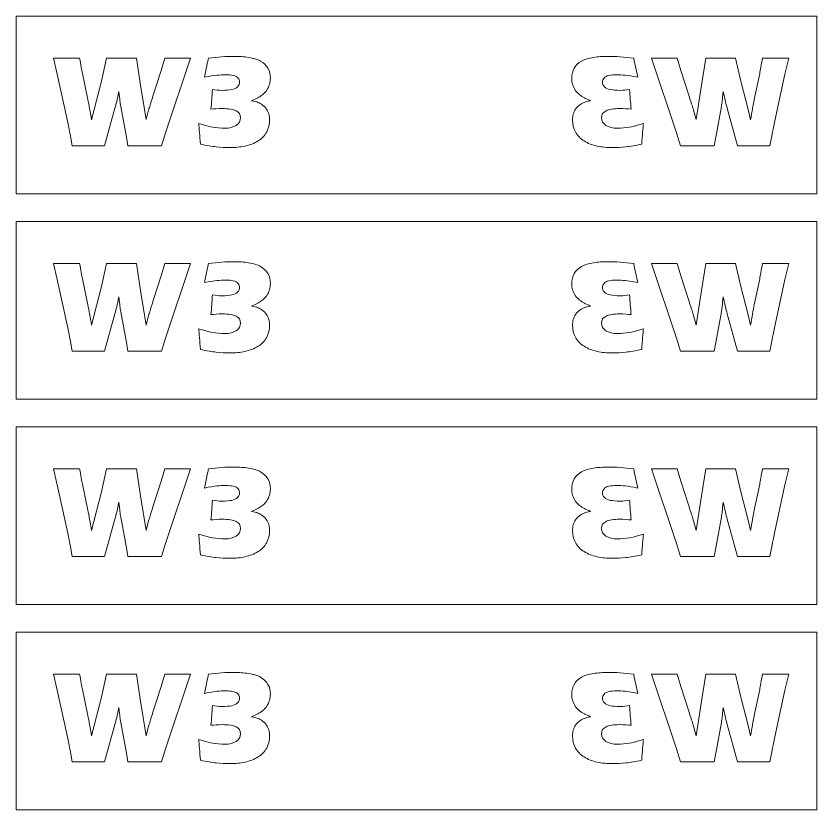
# Model space of a CAD drawing. Header units: millimetres. Extents: x 19 to 160, y -164 to -120.
# Drawn here: x 67.27 to 112.27, y -164.31 to -119.69 of the extents above; entities that cross this region are included whole.
import ezdxf

# ---------------------------------------------------------------- set-up
doc = ezdxf.new("R2010")
doc.units = ezdxf.units.MM
doc.header["$MEASUREMENT"] = 0
doc.layers.add('Layer 1', color=7, linetype='Continuous', lineweight=0)

# ---------------------------------------------------------------- blocks, each defined once
blk = doc.blocks.new('Block_8')
at = {"layer": 'Layer 1', "color": 250, "lineweight": 18, "true_color": 0x231f20}
for points, knots in [([(70.425, -126.99), (70.425, -126.99), (70.302, -126.324), (70.302, -126.324), (70.273, -126.168), (70.228, -125.948), (70.168, -125.666), (70.168, -125.666), (69.578, -122.964), (69.578, -122.964), (69.578, -122.964), (69.364, -122.052), (69.364, -122.052), (69.668, -122.057), (69.915, -122.06), (70.103, -122.06), (70.315, -122.06), (70.561, -122.057), (70.841, -122.052), (70.906, -122.445), (70.958, -122.734), (70.997, -122.917), (70.997, -122.917), (71.301, -124.375), (71.301, -124.375), (71.364, -124.688), (71.434, -125.07), (71.511, -125.521), (71.511, -125.521), (71.63, -125.015), (71.63, -125.015), (71.63, -125.015), (72.06, -123.344), (72.06, -123.344), (72.06, -123.344), (72.356, -122.052), (72.356, -122.052), (72.686, -122.057), (72.966, -122.06), (73.195, -122.06), (73.443, -122.06), (73.722, -122.057), (74.031, -122.052), (74.031, -122.052), (74.259, -123.575), (74.259, -123.575), (74.259, -123.575), (74.575, -125.514), (74.575, -125.514), (74.575, -125.514), (74.716, -124.982), (74.716, -124.982), (74.743, -124.891), (74.77, -124.798), (74.799, -124.704), (74.828, -124.61), (74.888, -124.423), (74.98, -124.143), (74.98, -124.143), (75.421, -122.754), (75.421, -122.754), (75.421, -122.754), (75.627, -122.052), (75.627, -122.052), (75.919, -122.055), (76.16, -122.056), (76.35, -122.056), (76.564, -122.056), (76.804, -122.055), (77.069, -122.052), (77.069, -122.052), (75.667, -126.256), (75.667, -126.256), (75.667, -126.256), (75.443, -126.99), (75.443, -126.99), (75.081, -126.985), (74.765, -126.983), (74.495, -126.983), (74.21, -126.983), (73.895, -126.985), (73.551, -126.99), (73.551, -126.99), (73.467, -126.494), (73.467, -126.494), (73.467, -126.494), (73.15, -124.769), (73.15, -124.769), (73.133, -124.665), (73.118, -124.559), (73.104, -124.449), (73.091, -124.339), (73.073, -124.168), (73.048, -123.937), (73.048, -123.937), (72.922, -124.498), (72.922, -124.498), (72.89, -124.623), (72.858, -124.75), (72.824, -124.877), (72.824, -124.877), (72.241, -126.99), (72.241, -126.99), (71.877, -126.985), (71.574, -126.983), (71.333, -126.983), (71.077, -126.983), (70.775, -126.985), (70.425, -126.99)], [0, 0, 0, 0, 1, 1, 1, 2, 2, 2, 3, 3, 3, 4, 4, 4, 5, 5, 5, 6, 6, 6, 7, 7, 7, 8, 8, 8, 9, 9, 9, 10, 10, 10, 11, 11, 11, 12, 12, 12, 13, 13, 13, 14, 14, 14, 15, 15, 15, 16, 16, 16, 17, 17, 17, 18, 18, 18, 19, 19, 19, 20, 20, 20, 21, 21, 21, 22, 22, 22, 23, 23, 23, 24, 24, 24, 25, 25, 25, 26, 26, 26, 27, 27, 27, 28, 28, 28, 29, 29, 29, 30, 30, 30, 31, 31, 31, 32, 32, 32, 33, 33, 33, 34, 34, 34, 35, 35, 35, 36, 36, 36, 36]), ([(77.623, -126.892), (77.591, -126.403), (77.56, -126.013), (77.529, -125.724), (78.066, -125.905), (78.552, -125.995), (78.986, -125.995), (79.254, -125.995), (79.47, -125.942), (79.636, -125.834), (79.801, -125.727), (79.883, -125.583), (79.883, -125.402), (79.883, -125.226), (79.8, -125.097), (79.632, -125.015), (79.464, -124.933), (79.203, -124.892), (78.849, -124.892), (78.62, -124.892), (78.41, -124.905), (78.22, -124.932), (78.253, -124.556), (78.281, -124.185), (78.303, -123.821), (78.476, -123.853), (78.658, -123.868), (78.849, -123.868), (79.066, -123.868), (79.246, -123.854), (79.39, -123.827), (79.533, -123.799), (79.642, -123.745), (79.717, -123.665), (79.792, -123.584), (79.829, -123.497), (79.829, -123.403), (79.829, -123.319), (79.8, -123.244), (79.741, -123.177), (79.681, -123.109), (79.593, -123.062), (79.475, -123.034), (79.357, -123.007), (79.209, -122.993), (79.033, -122.993), (78.881, -122.993), (78.72, -123.001), (78.549, -123.018), (78.377, -123.035), (78.145, -123.074), (77.851, -123.134), (77.851, -123.134), (78.031, -122.292), (78.031, -122.292), (78.046, -122.217), (78.06, -122.137), (78.075, -122.052), (78.598, -121.99), (79.078, -121.958), (79.515, -121.958), (79.799, -121.958), (80.073, -121.978), (80.336, -122.016), (80.599, -122.055), (80.823, -122.125), (81.01, -122.228), (81.197, -122.33), (81.335, -122.463), (81.423, -122.627), (81.511, -122.791), (81.555, -122.976), (81.555, -123.181), (81.555, -123.304), (81.538, -123.422), (81.506, -123.535), (81.473, -123.649), (81.423, -123.754), (81.356, -123.852), (81.288, -123.95), (81.209, -124.036), (81.117, -124.111), (81.025, -124.185), (80.936, -124.246), (80.849, -124.291), (80.763, -124.337), (80.647, -124.389), (80.502, -124.447), (80.654, -124.478), (80.773, -124.511), (80.858, -124.545), (80.944, -124.578), (81.03, -124.627), (81.117, -124.691), (81.204, -124.755), (81.277, -124.83), (81.338, -124.915), (81.398, -125.001), (81.443, -125.097), (81.472, -125.203), (81.5, -125.309), (81.515, -125.422), (81.515, -125.543), (81.515, -125.782), (81.46, -126.002), (81.35, -126.205), (81.241, -126.408), (81.079, -126.576), (80.866, -126.71), (80.652, -126.844), (80.407, -126.939), (80.131, -126.997), (79.855, -127.055), (79.577, -127.084), (79.297, -127.084), (79.025, -127.084), (78.765, -127.07), (78.518, -127.042), (78.271, -127.015), (77.972, -126.965), (77.623, -126.892)], [0, 0, 0, 0, 1, 1, 1, 2, 2, 2, 3, 3, 3, 4, 4, 4, 5, 5, 5, 6, 6, 6, 7, 7, 7, 8, 8, 8, 9, 9, 9, 10, 10, 10, 11, 11, 11, 12, 12, 12, 13, 13, 13, 14, 14, 14, 15, 15, 15, 16, 16, 16, 17, 17, 17, 18, 18, 18, 19, 19, 19, 20, 20, 20, 21, 21, 21, 22, 22, 22, 23, 23, 23, 24, 24, 24, 25, 25, 25, 26, 26, 26, 27, 27, 27, 28, 28, 28, 29, 29, 29, 30, 30, 30, 31, 31, 31, 32, 32, 32, 33, 33, 33, 34, 34, 34, 35, 35, 35, 36, 36, 36, 37, 37, 37, 38, 38, 38, 39, 39, 39, 40, 40, 40, 40])]:
    blk.add_open_spline(points, degree=3, knots=knots, dxfattribs=at)
blk = doc.blocks.new('Block_9')
at = {"layer": 'Layer 1', "color": 250, "lineweight": 18, "true_color": 0x231f20}
for points, knots in [([(101.527, -127.042), (101.28, -127.07), (101.02, -127.084), (100.748, -127.084), (100.468, -127.084), (100.19, -127.055), (99.914, -126.997), (99.638, -126.939), (99.393, -126.844), (99.18, -126.71), (98.966, -126.576), (98.805, -126.408), (98.695, -126.205), (98.585, -126.002), (98.53, -125.782), (98.53, -125.543), (98.53, -125.422), (98.545, -125.309), (98.574, -125.203), (98.603, -125.097), (98.647, -125.001), (98.707, -124.915), (98.768, -124.83), (98.841, -124.755), (98.928, -124.691), (99.015, -124.627), (99.101, -124.578), (99.187, -124.545), (99.272, -124.511), (99.391, -124.478), (99.543, -124.447), (99.398, -124.389), (99.283, -124.337), (99.196, -124.291), (99.109, -124.246), (99.02, -124.185), (98.928, -124.111), (98.837, -124.036), (98.757, -123.95), (98.689, -123.852), (98.622, -123.754), (98.572, -123.649), (98.539, -123.535), (98.507, -123.422), (98.49, -123.304), (98.49, -123.181), (98.49, -122.976), (98.535, -122.791), (98.623, -122.627), (98.711, -122.463), (98.848, -122.33), (99.035, -122.228), (99.222, -122.125), (99.447, -122.055), (99.71, -122.016), (99.972, -121.978), (100.246, -121.958), (100.531, -121.958), (100.967, -121.958), (101.447, -121.99), (101.97, -122.052), (101.985, -122.137), (101.999, -122.217), (102.014, -122.292), (102.014, -122.292), (102.195, -123.134), (102.195, -123.134), (101.9, -123.074), (101.668, -123.035), (101.496, -123.018), (101.325, -123.001), (101.164, -122.993), (101.012, -122.993), (100.836, -122.993), (100.689, -123.007), (100.57, -123.034), (100.452, -123.062), (100.364, -123.109), (100.304, -123.177), (100.246, -123.244), (100.216, -123.319), (100.216, -123.403), (100.216, -123.497), (100.253, -123.584), (100.328, -123.665), (100.403, -123.745), (100.512, -123.799), (100.656, -123.827), (100.799, -123.854), (100.979, -123.868), (101.196, -123.868), (101.387, -123.868), (101.569, -123.853), (101.742, -123.821), (101.764, -124.185), (101.792, -124.556), (101.826, -124.932), (101.635, -124.905), (101.425, -124.892), (101.196, -124.892), (100.842, -124.892), (100.581, -124.933), (100.413, -125.015), (100.246, -125.097), (100.162, -125.226), (100.162, -125.402), (100.162, -125.583), (100.244, -125.727), (100.41, -125.834), (100.575, -125.942), (100.791, -125.995), (101.059, -125.995), (101.493, -125.995), (101.979, -125.905), (102.517, -125.724), (102.485, -126.013), (102.454, -126.403), (102.423, -126.892), (102.073, -126.965), (101.774, -127.015), (101.527, -127.042)], [0, 0, 0, 0, 1, 1, 1, 2, 2, 2, 3, 3, 3, 4, 4, 4, 5, 5, 5, 6, 6, 6, 7, 7, 7, 8, 8, 8, 9, 9, 9, 10, 10, 10, 11, 11, 11, 12, 12, 12, 13, 13, 13, 14, 14, 14, 15, 15, 15, 16, 16, 16, 17, 17, 17, 18, 18, 18, 19, 19, 19, 20, 20, 20, 21, 21, 21, 22, 22, 22, 23, 23, 23, 24, 24, 24, 25, 25, 25, 26, 26, 26, 27, 27, 27, 28, 28, 28, 29, 29, 29, 30, 30, 30, 31, 31, 31, 32, 32, 32, 33, 33, 33, 34, 34, 34, 35, 35, 35, 36, 36, 36, 37, 37, 37, 38, 38, 38, 39, 39, 39, 40, 40, 40, 40]), ([(108.712, -126.983), (108.471, -126.983), (108.168, -126.985), (107.804, -126.99), (107.804, -126.99), (107.221, -124.877), (107.221, -124.877), (107.187, -124.75), (107.155, -124.623), (107.123, -124.498), (107.123, -124.498), (106.997, -123.937), (106.997, -123.937), (106.973, -124.168), (106.954, -124.339), (106.941, -124.449), (106.927, -124.559), (106.912, -124.665), (106.895, -124.769), (106.895, -124.769), (106.578, -126.494), (106.578, -126.494), (106.578, -126.494), (106.495, -126.99), (106.495, -126.99), (106.15, -126.985), (105.835, -126.983), (105.55, -126.983), (105.28, -126.983), (104.964, -126.985), (104.603, -126.99), (104.603, -126.99), (104.378, -126.256), (104.378, -126.256), (104.378, -126.256), (102.976, -122.052), (102.976, -122.052), (103.241, -122.055), (103.481, -122.056), (103.695, -122.056), (103.886, -122.056), (104.127, -122.055), (104.418, -122.052), (104.418, -122.052), (104.624, -122.754), (104.624, -122.754), (104.624, -122.754), (105.065, -124.143), (105.065, -124.143), (105.157, -124.423), (105.217, -124.61), (105.246, -124.704), (105.275, -124.798), (105.303, -124.891), (105.329, -124.982), (105.329, -124.982), (105.47, -125.514), (105.47, -125.514), (105.47, -125.514), (105.786, -123.575), (105.786, -123.575), (105.786, -123.575), (106.015, -122.052), (106.015, -122.052), (106.323, -122.057), (106.602, -122.06), (106.85, -122.06), (107.079, -122.06), (107.359, -122.057), (107.689, -122.052), (107.689, -122.052), (107.985, -123.344), (107.985, -123.344), (107.985, -123.344), (108.415, -125.015), (108.415, -125.015), (108.415, -125.015), (108.534, -125.521), (108.534, -125.521), (108.611, -125.07), (108.681, -124.688), (108.744, -124.375), (108.744, -124.375), (109.048, -122.917), (109.048, -122.917), (109.087, -122.734), (109.139, -122.445), (109.204, -122.052), (109.484, -122.057), (109.73, -122.06), (109.942, -122.06), (110.131, -122.06), (110.377, -122.057), (110.681, -122.052), (110.681, -122.052), (110.467, -122.964), (110.467, -122.964), (110.467, -122.964), (109.877, -125.666), (109.877, -125.666), (109.817, -125.948), (109.772, -126.168), (109.743, -126.324), (109.743, -126.324), (109.62, -126.99), (109.62, -126.99), (109.27, -126.985), (108.968, -126.983), (108.712, -126.983)], [0, 0, 0, 0, 1, 1, 1, 2, 2, 2, 3, 3, 3, 4, 4, 4, 5, 5, 5, 6, 6, 6, 7, 7, 7, 8, 8, 8, 9, 9, 9, 10, 10, 10, 11, 11, 11, 12, 12, 12, 13, 13, 13, 14, 14, 14, 15, 15, 15, 16, 16, 16, 17, 17, 17, 18, 18, 18, 19, 19, 19, 20, 20, 20, 21, 21, 21, 22, 22, 22, 23, 23, 23, 24, 24, 24, 25, 25, 25, 26, 26, 26, 27, 27, 27, 28, 28, 28, 29, 29, 29, 30, 30, 30, 31, 31, 31, 32, 32, 32, 33, 33, 33, 34, 34, 34, 35, 35, 35, 36, 36, 36, 36])]:
    blk.add_open_spline(points, degree=3, knots=knots, dxfattribs=at)
blk = doc.blocks.new('Block_10')
at = {"layer": 'Layer 1', "color": 250, "lineweight": 18, "true_color": 0x231f20}
for points, knots in [([(70.425, -138.531), (70.425, -138.531), (70.302, -137.865), (70.302, -137.865), (70.273, -137.708), (70.228, -137.489), (70.168, -137.207), (70.168, -137.207), (69.578, -134.504), (69.578, -134.504), (69.578, -134.504), (69.364, -133.593), (69.364, -133.593), (69.668, -133.598), (69.915, -133.6), (70.103, -133.6), (70.315, -133.6), (70.561, -133.598), (70.841, -133.593), (70.906, -133.986), (70.958, -134.274), (70.997, -134.457), (70.997, -134.457), (71.301, -135.915), (71.301, -135.915), (71.364, -136.229), (71.434, -136.611), (71.511, -137.062), (71.511, -137.062), (71.63, -136.555), (71.63, -136.555), (71.63, -136.555), (72.06, -134.884), (72.06, -134.884), (72.06, -134.884), (72.356, -133.593), (72.356, -133.593), (72.686, -133.598), (72.966, -133.6), (73.195, -133.6), (73.443, -133.6), (73.722, -133.598), (74.031, -133.593), (74.031, -133.593), (74.259, -135.116), (74.259, -135.116), (74.259, -135.116), (74.575, -137.055), (74.575, -137.055), (74.575, -137.055), (74.716, -136.523), (74.716, -136.523), (74.743, -136.431), (74.77, -136.338), (74.799, -136.244), (74.828, -136.15), (74.888, -135.963), (74.98, -135.684), (74.98, -135.684), (75.421, -134.295), (75.421, -134.295), (75.421, -134.295), (75.627, -133.593), (75.627, -133.593), (75.919, -133.595), (76.16, -133.596), (76.35, -133.596), (76.564, -133.596), (76.804, -133.595), (77.069, -133.593), (77.069, -133.593), (75.667, -137.796), (75.667, -137.796), (75.667, -137.796), (75.443, -138.531), (75.443, -138.531), (75.081, -138.526), (74.765, -138.523), (74.495, -138.523), (74.21, -138.523), (73.895, -138.526), (73.551, -138.531), (73.551, -138.531), (73.467, -138.035), (73.467, -138.035), (73.467, -138.035), (73.15, -136.31), (73.15, -136.31), (73.133, -136.206), (73.118, -136.099), (73.104, -135.989), (73.091, -135.88), (73.073, -135.709), (73.048, -135.478), (73.048, -135.478), (72.922, -136.038), (72.922, -136.038), (72.89, -136.164), (72.858, -136.29), (72.824, -136.418), (72.824, -136.418), (72.241, -138.531), (72.241, -138.531), (71.877, -138.526), (71.574, -138.523), (71.333, -138.523), (71.077, -138.523), (70.775, -138.526), (70.425, -138.531)], [0, 0, 0, 0, 1, 1, 1, 2, 2, 2, 3, 3, 3, 4, 4, 4, 5, 5, 5, 6, 6, 6, 7, 7, 7, 8, 8, 8, 9, 9, 9, 10, 10, 10, 11, 11, 11, 12, 12, 12, 13, 13, 13, 14, 14, 14, 15, 15, 15, 16, 16, 16, 17, 17, 17, 18, 18, 18, 19, 19, 19, 20, 20, 20, 21, 21, 21, 22, 22, 22, 23, 23, 23, 24, 24, 24, 25, 25, 25, 26, 26, 26, 27, 27, 27, 28, 28, 28, 29, 29, 29, 30, 30, 30, 31, 31, 31, 32, 32, 32, 33, 33, 33, 34, 34, 34, 35, 35, 35, 36, 36, 36, 36]), ([(77.623, -138.433), (77.591, -137.943), (77.56, -137.554), (77.529, -137.264), (78.066, -137.445), (78.552, -137.536), (78.986, -137.536), (79.254, -137.536), (79.47, -137.482), (79.636, -137.375), (79.801, -137.268), (79.883, -137.123), (79.883, -136.943), (79.883, -136.767), (79.8, -136.637), (79.632, -136.555), (79.464, -136.473), (79.203, -136.432), (78.849, -136.432), (78.62, -136.432), (78.41, -136.446), (78.22, -136.472), (78.253, -136.096), (78.281, -135.726), (78.303, -135.362), (78.476, -135.393), (78.658, -135.409), (78.849, -135.409), (79.066, -135.409), (79.246, -135.395), (79.39, -135.367), (79.533, -135.34), (79.642, -135.286), (79.717, -135.205), (79.792, -135.125), (79.829, -135.038), (79.829, -134.944), (79.829, -134.86), (79.8, -134.784), (79.741, -134.717), (79.681, -134.65), (79.593, -134.602), (79.475, -134.575), (79.357, -134.547), (79.209, -134.533), (79.033, -134.533), (78.881, -134.533), (78.72, -134.542), (78.549, -134.559), (78.377, -134.576), (78.145, -134.614), (77.851, -134.674), (77.851, -134.674), (78.031, -133.832), (78.031, -133.832), (78.046, -133.757), (78.06, -133.678), (78.075, -133.593), (78.598, -133.53), (79.078, -133.499), (79.515, -133.499), (79.799, -133.499), (80.073, -133.518), (80.336, -133.557), (80.599, -133.595), (80.823, -133.666), (81.01, -133.768), (81.197, -133.871), (81.335, -134.004), (81.423, -134.168), (81.511, -134.332), (81.555, -134.517), (81.555, -134.721), (81.555, -134.844), (81.538, -134.963), (81.506, -135.076), (81.473, -135.189), (81.423, -135.295), (81.356, -135.392), (81.288, -135.49), (81.209, -135.576), (81.117, -135.651), (81.025, -135.726), (80.936, -135.786), (80.849, -135.832), (80.763, -135.878), (80.647, -135.93), (80.502, -135.988), (80.654, -136.019), (80.773, -136.051), (80.858, -136.085), (80.944, -136.119), (81.03, -136.168), (81.117, -136.232), (81.204, -136.296), (81.277, -136.37), (81.338, -136.456), (81.398, -136.542), (81.443, -136.637), (81.472, -136.744), (81.5, -136.85), (81.515, -136.963), (81.515, -137.084), (81.515, -137.322), (81.46, -137.543), (81.35, -137.746), (81.241, -137.948), (81.079, -138.116), (80.866, -138.25), (80.652, -138.384), (80.407, -138.48), (80.131, -138.538), (79.855, -138.596), (79.577, -138.625), (79.297, -138.625), (79.025, -138.625), (78.765, -138.611), (78.518, -138.583), (78.271, -138.555), (77.972, -138.505), (77.623, -138.433)], [0, 0, 0, 0, 1, 1, 1, 2, 2, 2, 3, 3, 3, 4, 4, 4, 5, 5, 5, 6, 6, 6, 7, 7, 7, 8, 8, 8, 9, 9, 9, 10, 10, 10, 11, 11, 11, 12, 12, 12, 13, 13, 13, 14, 14, 14, 15, 15, 15, 16, 16, 16, 17, 17, 17, 18, 18, 18, 19, 19, 19, 20, 20, 20, 21, 21, 21, 22, 22, 22, 23, 23, 23, 24, 24, 24, 25, 25, 25, 26, 26, 26, 27, 27, 27, 28, 28, 28, 29, 29, 29, 30, 30, 30, 31, 31, 31, 32, 32, 32, 33, 33, 33, 34, 34, 34, 35, 35, 35, 36, 36, 36, 37, 37, 37, 38, 38, 38, 39, 39, 39, 40, 40, 40, 40])]:
    blk.add_open_spline(points, degree=3, knots=knots, dxfattribs=at)
blk = doc.blocks.new('Block_11')
at = {"layer": 'Layer 1', "color": 250, "lineweight": 18, "true_color": 0x231f20}
for points, knots in [([(101.527, -138.583), (101.28, -138.611), (101.02, -138.625), (100.748, -138.625), (100.468, -138.625), (100.19, -138.596), (99.914, -138.538), (99.638, -138.48), (99.393, -138.384), (99.18, -138.25), (98.966, -138.116), (98.805, -137.948), (98.695, -137.746), (98.585, -137.543), (98.53, -137.322), (98.53, -137.084), (98.53, -136.963), (98.545, -136.85), (98.574, -136.744), (98.603, -136.637), (98.647, -136.542), (98.707, -136.456), (98.768, -136.37), (98.841, -136.296), (98.928, -136.232), (99.015, -136.168), (99.101, -136.119), (99.187, -136.085), (99.272, -136.051), (99.391, -136.019), (99.543, -135.988), (99.398, -135.93), (99.283, -135.878), (99.196, -135.832), (99.109, -135.786), (99.02, -135.726), (98.928, -135.651), (98.837, -135.576), (98.757, -135.49), (98.689, -135.392), (98.622, -135.295), (98.572, -135.189), (98.539, -135.076), (98.507, -134.963), (98.49, -134.844), (98.49, -134.721), (98.49, -134.517), (98.535, -134.332), (98.623, -134.168), (98.711, -134.004), (98.848, -133.871), (99.035, -133.768), (99.222, -133.666), (99.447, -133.595), (99.71, -133.557), (99.972, -133.518), (100.246, -133.499), (100.531, -133.499), (100.967, -133.499), (101.447, -133.53), (101.97, -133.593), (101.985, -133.678), (101.999, -133.757), (102.014, -133.832), (102.014, -133.832), (102.195, -134.674), (102.195, -134.674), (101.9, -134.614), (101.668, -134.576), (101.496, -134.559), (101.325, -134.542), (101.164, -134.533), (101.012, -134.533), (100.836, -134.533), (100.689, -134.547), (100.57, -134.575), (100.452, -134.602), (100.364, -134.65), (100.304, -134.717), (100.246, -134.784), (100.216, -134.86), (100.216, -134.944), (100.216, -135.038), (100.253, -135.125), (100.328, -135.205), (100.403, -135.286), (100.512, -135.34), (100.656, -135.367), (100.799, -135.395), (100.979, -135.409), (101.196, -135.409), (101.387, -135.409), (101.569, -135.393), (101.742, -135.362), (101.764, -135.726), (101.792, -136.096), (101.826, -136.472), (101.635, -136.446), (101.425, -136.432), (101.196, -136.432), (100.842, -136.432), (100.581, -136.473), (100.413, -136.555), (100.246, -136.637), (100.162, -136.767), (100.162, -136.943), (100.162, -137.123), (100.244, -137.268), (100.41, -137.375), (100.575, -137.482), (100.791, -137.536), (101.059, -137.536), (101.493, -137.536), (101.979, -137.445), (102.517, -137.264), (102.485, -137.554), (102.454, -137.943), (102.423, -138.433), (102.073, -138.505), (101.774, -138.555), (101.527, -138.583)], [0, 0, 0, 0, 1, 1, 1, 2, 2, 2, 3, 3, 3, 4, 4, 4, 5, 5, 5, 6, 6, 6, 7, 7, 7, 8, 8, 8, 9, 9, 9, 10, 10, 10, 11, 11, 11, 12, 12, 12, 13, 13, 13, 14, 14, 14, 15, 15, 15, 16, 16, 16, 17, 17, 17, 18, 18, 18, 19, 19, 19, 20, 20, 20, 21, 21, 21, 22, 22, 22, 23, 23, 23, 24, 24, 24, 25, 25, 25, 26, 26, 26, 27, 27, 27, 28, 28, 28, 29, 29, 29, 30, 30, 30, 31, 31, 31, 32, 32, 32, 33, 33, 33, 34, 34, 34, 35, 35, 35, 36, 36, 36, 37, 37, 37, 38, 38, 38, 39, 39, 39, 40, 40, 40, 40]), ([(108.712, -138.523), (108.471, -138.523), (108.168, -138.526), (107.804, -138.531), (107.804, -138.531), (107.221, -136.418), (107.221, -136.418), (107.187, -136.29), (107.155, -136.164), (107.123, -136.038), (107.123, -136.038), (106.997, -135.478), (106.997, -135.478), (106.973, -135.709), (106.954, -135.88), (106.941, -135.989), (106.927, -136.099), (106.912, -136.206), (106.895, -136.31), (106.895, -136.31), (106.578, -138.035), (106.578, -138.035), (106.578, -138.035), (106.495, -138.531), (106.495, -138.531), (106.15, -138.526), (105.835, -138.523), (105.55, -138.523), (105.28, -138.523), (104.964, -138.526), (104.603, -138.531), (104.603, -138.531), (104.378, -137.796), (104.378, -137.796), (104.378, -137.796), (102.976, -133.593), (102.976, -133.593), (103.241, -133.595), (103.481, -133.596), (103.695, -133.596), (103.886, -133.596), (104.127, -133.595), (104.418, -133.593), (104.418, -133.593), (104.624, -134.295), (104.624, -134.295), (104.624, -134.295), (105.065, -135.684), (105.065, -135.684), (105.157, -135.963), (105.217, -136.15), (105.246, -136.244), (105.275, -136.338), (105.303, -136.431), (105.329, -136.523), (105.329, -136.523), (105.47, -137.055), (105.47, -137.055), (105.47, -137.055), (105.786, -135.116), (105.786, -135.116), (105.786, -135.116), (106.015, -133.593), (106.015, -133.593), (106.323, -133.598), (106.602, -133.6), (106.85, -133.6), (107.079, -133.6), (107.359, -133.598), (107.689, -133.593), (107.689, -133.593), (107.985, -134.884), (107.985, -134.884), (107.985, -134.884), (108.415, -136.555), (108.415, -136.555), (108.415, -136.555), (108.534, -137.062), (108.534, -137.062), (108.611, -136.611), (108.681, -136.229), (108.744, -135.915), (108.744, -135.915), (109.048, -134.457), (109.048, -134.457), (109.087, -134.274), (109.139, -133.986), (109.204, -133.593), (109.484, -133.598), (109.73, -133.6), (109.942, -133.6), (110.131, -133.6), (110.377, -133.598), (110.681, -133.593), (110.681, -133.593), (110.467, -134.504), (110.467, -134.504), (110.467, -134.504), (109.877, -137.207), (109.877, -137.207), (109.817, -137.489), (109.772, -137.708), (109.743, -137.865), (109.743, -137.865), (109.62, -138.531), (109.62, -138.531), (109.27, -138.526), (108.968, -138.523), (108.712, -138.523)], [0, 0, 0, 0, 1, 1, 1, 2, 2, 2, 3, 3, 3, 4, 4, 4, 5, 5, 5, 6, 6, 6, 7, 7, 7, 8, 8, 8, 9, 9, 9, 10, 10, 10, 11, 11, 11, 12, 12, 12, 13, 13, 13, 14, 14, 14, 15, 15, 15, 16, 16, 16, 17, 17, 17, 18, 18, 18, 19, 19, 19, 20, 20, 20, 21, 21, 21, 22, 22, 22, 23, 23, 23, 24, 24, 24, 25, 25, 25, 26, 26, 26, 27, 27, 27, 28, 28, 28, 29, 29, 29, 30, 30, 30, 31, 31, 31, 32, 32, 32, 33, 33, 33, 34, 34, 34, 35, 35, 35, 36, 36, 36, 36])]:
    blk.add_open_spline(points, degree=3, knots=knots, dxfattribs=at)
blk = doc.blocks.new('Block_12')
at = {"layer": 'Layer 1', "color": 250, "lineweight": 18, "true_color": 0x231f20}
for points, knots in [([(70.425, -150.071), (70.425, -150.071), (70.302, -149.406), (70.302, -149.406), (70.273, -149.249), (70.228, -149.029), (70.168, -148.747), (70.168, -148.747), (69.578, -146.045), (69.578, -146.045), (69.578, -146.045), (69.364, -145.134), (69.364, -145.134), (69.668, -145.138), (69.915, -145.141), (70.103, -145.141), (70.315, -145.141), (70.561, -145.138), (70.841, -145.134), (70.906, -145.527), (70.958, -145.815), (70.997, -145.998), (70.997, -145.998), (71.301, -147.456), (71.301, -147.456), (71.364, -147.769), (71.434, -148.152), (71.511, -148.602), (71.511, -148.602), (71.63, -148.096), (71.63, -148.096), (71.63, -148.096), (72.06, -146.425), (72.06, -146.425), (72.06, -146.425), (72.356, -145.134), (72.356, -145.134), (72.686, -145.138), (72.966, -145.141), (73.195, -145.141), (73.443, -145.141), (73.722, -145.138), (74.031, -145.134), (74.031, -145.134), (74.259, -146.656), (74.259, -146.656), (74.259, -146.656), (74.575, -148.595), (74.575, -148.595), (74.575, -148.595), (74.716, -148.064), (74.716, -148.064), (74.743, -147.972), (74.77, -147.879), (74.799, -147.785), (74.828, -147.691), (74.888, -147.504), (74.98, -147.224), (74.98, -147.224), (75.421, -145.835), (75.421, -145.835), (75.421, -145.835), (75.627, -145.134), (75.627, -145.134), (75.919, -145.136), (76.16, -145.137), (76.35, -145.137), (76.564, -145.137), (76.804, -145.136), (77.069, -145.134), (77.069, -145.134), (75.667, -149.337), (75.667, -149.337), (75.667, -149.337), (75.443, -150.071), (75.443, -150.071), (75.081, -150.066), (74.765, -150.064), (74.495, -150.064), (74.21, -150.064), (73.895, -150.066), (73.551, -150.071), (73.551, -150.071), (73.467, -149.576), (73.467, -149.576), (73.467, -149.576), (73.15, -147.85), (73.15, -147.85), (73.133, -147.746), (73.118, -147.64), (73.104, -147.53), (73.091, -147.42), (73.073, -147.25), (73.048, -147.018), (73.048, -147.018), (72.922, -147.579), (72.922, -147.579), (72.89, -147.704), (72.858, -147.831), (72.824, -147.959), (72.824, -147.959), (72.241, -150.071), (72.241, -150.071), (71.877, -150.066), (71.574, -150.064), (71.333, -150.064), (71.077, -150.064), (70.775, -150.066), (70.425, -150.071)], [0, 0, 0, 0, 1, 1, 1, 2, 2, 2, 3, 3, 3, 4, 4, 4, 5, 5, 5, 6, 6, 6, 7, 7, 7, 8, 8, 8, 9, 9, 9, 10, 10, 10, 11, 11, 11, 12, 12, 12, 13, 13, 13, 14, 14, 14, 15, 15, 15, 16, 16, 16, 17, 17, 17, 18, 18, 18, 19, 19, 19, 20, 20, 20, 21, 21, 21, 22, 22, 22, 23, 23, 23, 24, 24, 24, 25, 25, 25, 26, 26, 26, 27, 27, 27, 28, 28, 28, 29, 29, 29, 30, 30, 30, 31, 31, 31, 32, 32, 32, 33, 33, 33, 34, 34, 34, 35, 35, 35, 36, 36, 36, 36]), ([(77.623, -149.974), (77.591, -149.484), (77.56, -149.094), (77.529, -148.805), (78.066, -148.986), (78.552, -149.077), (78.986, -149.077), (79.254, -149.077), (79.47, -149.023), (79.636, -148.915), (79.801, -148.808), (79.883, -148.664), (79.883, -148.483), (79.883, -148.307), (79.8, -148.178), (79.632, -148.096), (79.464, -148.014), (79.203, -147.973), (78.849, -147.973), (78.62, -147.973), (78.41, -147.986), (78.22, -148.013), (78.253, -147.637), (78.281, -147.266), (78.303, -146.902), (78.476, -146.934), (78.658, -146.95), (78.849, -146.95), (79.066, -146.95), (79.246, -146.936), (79.39, -146.908), (79.533, -146.88), (79.642, -146.827), (79.717, -146.746), (79.792, -146.665), (79.829, -146.578), (79.829, -146.485), (79.829, -146.401), (79.8, -146.325), (79.741, -146.258), (79.681, -146.191), (79.593, -146.143), (79.475, -146.115), (79.357, -146.088), (79.209, -146.074), (79.033, -146.074), (78.881, -146.074), (78.72, -146.082), (78.549, -146.099), (78.377, -146.116), (78.145, -146.155), (77.851, -146.215), (77.851, -146.215), (78.031, -145.373), (78.031, -145.373), (78.046, -145.298), (78.06, -145.218), (78.075, -145.134), (78.598, -145.071), (79.078, -145.04), (79.515, -145.04), (79.799, -145.04), (80.073, -145.059), (80.336, -145.097), (80.599, -145.136), (80.823, -145.207), (81.01, -145.309), (81.197, -145.412), (81.335, -145.545), (81.423, -145.709), (81.511, -145.873), (81.555, -146.057), (81.555, -146.262), (81.555, -146.385), (81.538, -146.503), (81.506, -146.617), (81.473, -146.73), (81.423, -146.835), (81.356, -146.933), (81.288, -147.031), (81.209, -147.117), (81.117, -147.192), (81.025, -147.266), (80.936, -147.327), (80.849, -147.373), (80.763, -147.418), (80.647, -147.47), (80.502, -147.528), (80.654, -147.56), (80.773, -147.592), (80.858, -147.626), (80.944, -147.66), (81.03, -147.708), (81.117, -147.772), (81.204, -147.836), (81.277, -147.911), (81.338, -147.996), (81.398, -148.082), (81.443, -148.178), (81.472, -148.284), (81.5, -148.39), (81.515, -148.504), (81.515, -148.624), (81.515, -148.863), (81.46, -149.084), (81.35, -149.286), (81.241, -149.489), (81.079, -149.657), (80.866, -149.791), (80.652, -149.925), (80.407, -150.02), (80.131, -150.078), (79.855, -150.136), (79.577, -150.165), (79.297, -150.165), (79.025, -150.165), (78.765, -150.151), (78.518, -150.123), (78.271, -150.096), (77.972, -150.046), (77.623, -149.974)], [0, 0, 0, 0, 1, 1, 1, 2, 2, 2, 3, 3, 3, 4, 4, 4, 5, 5, 5, 6, 6, 6, 7, 7, 7, 8, 8, 8, 9, 9, 9, 10, 10, 10, 11, 11, 11, 12, 12, 12, 13, 13, 13, 14, 14, 14, 15, 15, 15, 16, 16, 16, 17, 17, 17, 18, 18, 18, 19, 19, 19, 20, 20, 20, 21, 21, 21, 22, 22, 22, 23, 23, 23, 24, 24, 24, 25, 25, 25, 26, 26, 26, 27, 27, 27, 28, 28, 28, 29, 29, 29, 30, 30, 30, 31, 31, 31, 32, 32, 32, 33, 33, 33, 34, 34, 34, 35, 35, 35, 36, 36, 36, 37, 37, 37, 38, 38, 38, 39, 39, 39, 40, 40, 40, 40])]:
    blk.add_open_spline(points, degree=3, knots=knots, dxfattribs=at)
blk = doc.blocks.new('Block_13')
at = {"layer": 'Layer 1', "color": 250, "lineweight": 18, "true_color": 0x231f20}
for points, knots in [([(101.527, -150.123), (101.28, -150.151), (101.02, -150.165), (100.748, -150.165), (100.468, -150.165), (100.19, -150.136), (99.914, -150.078), (99.638, -150.02), (99.393, -149.925), (99.18, -149.791), (98.966, -149.657), (98.805, -149.489), (98.695, -149.286), (98.585, -149.084), (98.53, -148.863), (98.53, -148.624), (98.53, -148.504), (98.545, -148.39), (98.574, -148.284), (98.603, -148.178), (98.647, -148.082), (98.707, -147.996), (98.768, -147.911), (98.841, -147.836), (98.928, -147.772), (99.015, -147.708), (99.101, -147.66), (99.187, -147.626), (99.272, -147.592), (99.391, -147.56), (99.543, -147.528), (99.398, -147.47), (99.283, -147.418), (99.196, -147.373), (99.109, -147.327), (99.02, -147.266), (98.928, -147.192), (98.837, -147.117), (98.757, -147.031), (98.689, -146.933), (98.622, -146.835), (98.572, -146.73), (98.539, -146.617), (98.507, -146.503), (98.49, -146.385), (98.49, -146.262), (98.49, -146.057), (98.535, -145.873), (98.623, -145.709), (98.711, -145.545), (98.848, -145.412), (99.035, -145.309), (99.222, -145.207), (99.447, -145.136), (99.71, -145.097), (99.972, -145.059), (100.246, -145.04), (100.531, -145.04), (100.967, -145.04), (101.447, -145.071), (101.97, -145.134), (101.985, -145.218), (101.999, -145.298), (102.014, -145.373), (102.014, -145.373), (102.195, -146.215), (102.195, -146.215), (101.9, -146.155), (101.668, -146.116), (101.496, -146.099), (101.325, -146.082), (101.164, -146.074), (101.012, -146.074), (100.836, -146.074), (100.689, -146.088), (100.57, -146.115), (100.452, -146.143), (100.364, -146.191), (100.304, -146.258), (100.246, -146.325), (100.216, -146.401), (100.216, -146.485), (100.216, -146.578), (100.253, -146.665), (100.328, -146.746), (100.403, -146.827), (100.512, -146.88), (100.656, -146.908), (100.799, -146.936), (100.979, -146.95), (101.196, -146.95), (101.387, -146.95), (101.569, -146.934), (101.742, -146.902), (101.764, -147.266), (101.792, -147.637), (101.826, -148.013), (101.635, -147.986), (101.425, -147.973), (101.196, -147.973), (100.842, -147.973), (100.581, -148.014), (100.413, -148.096), (100.246, -148.178), (100.162, -148.307), (100.162, -148.483), (100.162, -148.664), (100.244, -148.808), (100.41, -148.915), (100.575, -149.023), (100.791, -149.077), (101.059, -149.077), (101.493, -149.077), (101.979, -148.986), (102.517, -148.805), (102.485, -149.094), (102.454, -149.484), (102.423, -149.974), (102.073, -150.046), (101.774, -150.096), (101.527, -150.123)], [0, 0, 0, 0, 1, 1, 1, 2, 2, 2, 3, 3, 3, 4, 4, 4, 5, 5, 5, 6, 6, 6, 7, 7, 7, 8, 8, 8, 9, 9, 9, 10, 10, 10, 11, 11, 11, 12, 12, 12, 13, 13, 13, 14, 14, 14, 15, 15, 15, 16, 16, 16, 17, 17, 17, 18, 18, 18, 19, 19, 19, 20, 20, 20, 21, 21, 21, 22, 22, 22, 23, 23, 23, 24, 24, 24, 25, 25, 25, 26, 26, 26, 27, 27, 27, 28, 28, 28, 29, 29, 29, 30, 30, 30, 31, 31, 31, 32, 32, 32, 33, 33, 33, 34, 34, 34, 35, 35, 35, 36, 36, 36, 37, 37, 37, 38, 38, 38, 39, 39, 39, 40, 40, 40, 40]), ([(108.712, -150.064), (108.471, -150.064), (108.168, -150.066), (107.804, -150.071), (107.804, -150.071), (107.221, -147.959), (107.221, -147.959), (107.187, -147.831), (107.155, -147.704), (107.123, -147.579), (107.123, -147.579), (106.997, -147.018), (106.997, -147.018), (106.973, -147.25), (106.954, -147.42), (106.941, -147.53), (106.927, -147.64), (106.912, -147.746), (106.895, -147.85), (106.895, -147.85), (106.578, -149.576), (106.578, -149.576), (106.578, -149.576), (106.495, -150.071), (106.495, -150.071), (106.15, -150.066), (105.835, -150.064), (105.55, -150.064), (105.28, -150.064), (104.964, -150.066), (104.603, -150.071), (104.603, -150.071), (104.378, -149.337), (104.378, -149.337), (104.378, -149.337), (102.976, -145.134), (102.976, -145.134), (103.241, -145.136), (103.481, -145.137), (103.695, -145.137), (103.886, -145.137), (104.127, -145.136), (104.418, -145.134), (104.418, -145.134), (104.624, -145.835), (104.624, -145.835), (104.624, -145.835), (105.065, -147.224), (105.065, -147.224), (105.157, -147.504), (105.217, -147.691), (105.246, -147.785), (105.275, -147.879), (105.303, -147.972), (105.329, -148.064), (105.329, -148.064), (105.47, -148.595), (105.47, -148.595), (105.47, -148.595), (105.786, -146.656), (105.786, -146.656), (105.786, -146.656), (106.015, -145.134), (106.015, -145.134), (106.323, -145.138), (106.602, -145.141), (106.85, -145.141), (107.079, -145.141), (107.359, -145.138), (107.689, -145.134), (107.689, -145.134), (107.985, -146.425), (107.985, -146.425), (107.985, -146.425), (108.415, -148.096), (108.415, -148.096), (108.415, -148.096), (108.534, -148.602), (108.534, -148.602), (108.611, -148.152), (108.681, -147.769), (108.744, -147.456), (108.744, -147.456), (109.048, -145.998), (109.048, -145.998), (109.087, -145.815), (109.139, -145.527), (109.204, -145.134), (109.484, -145.138), (109.73, -145.141), (109.942, -145.141), (110.131, -145.141), (110.377, -145.138), (110.681, -145.134), (110.681, -145.134), (110.467, -146.045), (110.467, -146.045), (110.467, -146.045), (109.877, -148.747), (109.877, -148.747), (109.817, -149.029), (109.772, -149.249), (109.743, -149.406), (109.743, -149.406), (109.62, -150.071), (109.62, -150.071), (109.27, -150.066), (108.968, -150.064), (108.712, -150.064)], [0, 0, 0, 0, 1, 1, 1, 2, 2, 2, 3, 3, 3, 4, 4, 4, 5, 5, 5, 6, 6, 6, 7, 7, 7, 8, 8, 8, 9, 9, 9, 10, 10, 10, 11, 11, 11, 12, 12, 12, 13, 13, 13, 14, 14, 14, 15, 15, 15, 16, 16, 16, 17, 17, 17, 18, 18, 18, 19, 19, 19, 20, 20, 20, 21, 21, 21, 22, 22, 22, 23, 23, 23, 24, 24, 24, 25, 25, 25, 26, 26, 26, 27, 27, 27, 28, 28, 28, 29, 29, 29, 30, 30, 30, 31, 31, 31, 32, 32, 32, 33, 33, 33, 34, 34, 34, 35, 35, 35, 36, 36, 36, 36])]:
    blk.add_open_spline(points, degree=3, knots=knots, dxfattribs=at)
blk = doc.blocks.new('Block_14')
at = {"layer": 'Layer 1', "color": 250, "lineweight": 18, "true_color": 0x231f20}
for points, knots in [([(77.623, -161.514), (77.591, -161.024), (77.56, -160.635), (77.529, -160.346), (78.066, -160.527), (78.552, -160.617), (78.986, -160.617), (79.254, -160.617), (79.47, -160.563), (79.636, -160.456), (79.801, -160.349), (79.883, -160.205), (79.883, -160.024), (79.883, -159.848), (79.8, -159.719), (79.632, -159.637), (79.464, -159.555), (79.203, -159.514), (78.849, -159.514), (78.62, -159.514), (78.41, -159.527), (78.22, -159.553), (78.253, -159.177), (78.281, -158.807), (78.303, -158.443), (78.476, -158.474), (78.658, -158.49), (78.849, -158.49), (79.066, -158.49), (79.246, -158.476), (79.39, -158.449), (79.533, -158.421), (79.642, -158.367), (79.717, -158.286), (79.792, -158.206), (79.829, -158.119), (79.829, -158.025), (79.829, -157.941), (79.8, -157.866), (79.741, -157.798), (79.681, -157.731), (79.593, -157.684), (79.475, -157.656), (79.357, -157.628), (79.209, -157.614), (79.033, -157.614), (78.881, -157.614), (78.72, -157.623), (78.549, -157.64), (78.377, -157.657), (78.145, -157.695), (77.851, -157.756), (77.851, -157.756), (78.031, -156.914), (78.031, -156.914), (78.046, -156.839), (78.06, -156.759), (78.075, -156.674), (78.598, -156.611), (79.078, -156.58), (79.515, -156.58), (79.799, -156.58), (80.073, -156.599), (80.336, -156.638), (80.599, -156.676), (80.823, -156.747), (81.01, -156.85), (81.197, -156.952), (81.335, -157.085), (81.423, -157.249), (81.511, -157.413), (81.555, -157.598), (81.555, -157.803), (81.555, -157.926), (81.538, -158.044), (81.506, -158.157), (81.473, -158.27), (81.423, -158.376), (81.356, -158.474), (81.288, -158.572), (81.209, -158.658), (81.117, -158.732), (81.025, -158.807), (80.936, -158.867), (80.849, -158.913), (80.763, -158.959), (80.647, -159.011), (80.502, -159.069), (80.654, -159.1), (80.773, -159.133), (80.858, -159.167), (80.944, -159.2), (81.03, -159.249), (81.117, -159.313), (81.204, -159.377), (81.277, -159.452), (81.338, -159.537), (81.398, -159.623), (81.443, -159.719), (81.472, -159.825), (81.5, -159.931), (81.515, -160.044), (81.515, -160.165), (81.515, -160.404), (81.46, -160.624), (81.35, -160.827), (81.241, -161.029), (81.079, -161.198), (80.866, -161.331), (80.652, -161.465), (80.407, -161.561), (80.131, -161.619), (79.855, -161.677), (79.577, -161.706), (79.297, -161.706), (79.025, -161.706), (78.765, -161.692), (78.518, -161.664), (78.271, -161.636), (77.972, -161.586), (77.623, -161.514)], [0, 0, 0, 0, 1, 1, 1, 2, 2, 2, 3, 3, 3, 4, 4, 4, 5, 5, 5, 6, 6, 6, 7, 7, 7, 8, 8, 8, 9, 9, 9, 10, 10, 10, 11, 11, 11, 12, 12, 12, 13, 13, 13, 14, 14, 14, 15, 15, 15, 16, 16, 16, 17, 17, 17, 18, 18, 18, 19, 19, 19, 20, 20, 20, 21, 21, 21, 22, 22, 22, 23, 23, 23, 24, 24, 24, 25, 25, 25, 26, 26, 26, 27, 27, 27, 28, 28, 28, 29, 29, 29, 30, 30, 30, 31, 31, 31, 32, 32, 32, 33, 33, 33, 34, 34, 34, 35, 35, 35, 36, 36, 36, 37, 37, 37, 38, 38, 38, 39, 39, 39, 40, 40, 40, 40]), ([(70.425, -161.612), (70.425, -161.612), (70.302, -160.946), (70.302, -160.946), (70.273, -160.789), (70.228, -160.57), (70.168, -160.288), (70.168, -160.288), (69.578, -157.586), (69.578, -157.586), (69.578, -157.586), (69.364, -156.674), (69.364, -156.674), (69.668, -156.679), (69.915, -156.681), (70.103, -156.681), (70.315, -156.681), (70.561, -156.679), (70.841, -156.674), (70.906, -157.067), (70.958, -157.355), (70.997, -157.539), (70.997, -157.539), (71.301, -158.996), (71.301, -158.996), (71.364, -159.31), (71.434, -159.692), (71.511, -160.143), (71.511, -160.143), (71.63, -159.637), (71.63, -159.637), (71.63, -159.637), (72.06, -157.966), (72.06, -157.966), (72.06, -157.966), (72.356, -156.674), (72.356, -156.674), (72.686, -156.679), (72.966, -156.681), (73.195, -156.681), (73.443, -156.681), (73.722, -156.679), (74.031, -156.674), (74.031, -156.674), (74.259, -158.197), (74.259, -158.197), (74.259, -158.197), (74.575, -160.136), (74.575, -160.136), (74.575, -160.136), (74.716, -159.604), (74.716, -159.604), (74.743, -159.512), (74.77, -159.42), (74.799, -159.326), (74.828, -159.232), (74.888, -159.045), (74.98, -158.765), (74.98, -158.765), (75.421, -157.376), (75.421, -157.376), (75.421, -157.376), (75.627, -156.674), (75.627, -156.674), (75.919, -156.676), (76.16, -156.678), (76.35, -156.678), (76.564, -156.678), (76.804, -156.676), (77.069, -156.674), (77.069, -156.674), (75.667, -160.877), (75.667, -160.877), (75.667, -160.877), (75.443, -161.612), (75.443, -161.612), (75.081, -161.607), (74.765, -161.605), (74.495, -161.605), (74.21, -161.605), (73.895, -161.607), (73.551, -161.612), (73.551, -161.612), (73.467, -161.116), (73.467, -161.116), (73.467, -161.116), (73.15, -159.391), (73.15, -159.391), (73.133, -159.287), (73.118, -159.18), (73.104, -159.071), (73.091, -158.961), (73.073, -158.79), (73.048, -158.559), (73.048, -158.559), (72.922, -159.119), (72.922, -159.119), (72.89, -159.245), (72.858, -159.371), (72.824, -159.499), (72.824, -159.499), (72.241, -161.612), (72.241, -161.612), (71.877, -161.607), (71.574, -161.605), (71.333, -161.605), (71.077, -161.605), (70.775, -161.607), (70.425, -161.612)], [0, 0, 0, 0, 1, 1, 1, 2, 2, 2, 3, 3, 3, 4, 4, 4, 5, 5, 5, 6, 6, 6, 7, 7, 7, 8, 8, 8, 9, 9, 9, 10, 10, 10, 11, 11, 11, 12, 12, 12, 13, 13, 13, 14, 14, 14, 15, 15, 15, 16, 16, 16, 17, 17, 17, 18, 18, 18, 19, 19, 19, 20, 20, 20, 21, 21, 21, 22, 22, 22, 23, 23, 23, 24, 24, 24, 25, 25, 25, 26, 26, 26, 27, 27, 27, 28, 28, 28, 29, 29, 29, 30, 30, 30, 31, 31, 31, 32, 32, 32, 33, 33, 33, 34, 34, 34, 35, 35, 35, 36, 36, 36, 36])]:
    blk.add_open_spline(points, degree=3, knots=knots, dxfattribs=at)
blk = doc.blocks.new('Block_15')
at = {"layer": 'Layer 1', "color": 250, "lineweight": 18, "true_color": 0x231f20}
for points, knots in [([(101.527, -161.664), (101.28, -161.692), (101.02, -161.706), (100.748, -161.706), (100.468, -161.706), (100.19, -161.677), (99.914, -161.619), (99.638, -161.561), (99.393, -161.465), (99.18, -161.331), (98.966, -161.198), (98.805, -161.029), (98.695, -160.827), (98.585, -160.624), (98.53, -160.404), (98.53, -160.165), (98.53, -160.044), (98.545, -159.931), (98.574, -159.825), (98.603, -159.719), (98.647, -159.623), (98.707, -159.537), (98.768, -159.452), (98.841, -159.377), (98.928, -159.313), (99.015, -159.249), (99.101, -159.2), (99.187, -159.167), (99.272, -159.133), (99.391, -159.1), (99.543, -159.069), (99.398, -159.011), (99.283, -158.959), (99.196, -158.913), (99.109, -158.867), (99.02, -158.807), (98.928, -158.732), (98.837, -158.658), (98.757, -158.572), (98.689, -158.474), (98.622, -158.376), (98.572, -158.27), (98.539, -158.157), (98.507, -158.044), (98.49, -157.926), (98.49, -157.803), (98.49, -157.598), (98.535, -157.413), (98.623, -157.249), (98.711, -157.085), (98.848, -156.952), (99.035, -156.85), (99.222, -156.747), (99.447, -156.676), (99.71, -156.638), (99.972, -156.599), (100.246, -156.58), (100.531, -156.58), (100.967, -156.58), (101.447, -156.611), (101.97, -156.674), (101.985, -156.759), (101.999, -156.839), (102.014, -156.914), (102.014, -156.914), (102.195, -157.756), (102.195, -157.756), (101.9, -157.695), (101.668, -157.657), (101.496, -157.64), (101.325, -157.623), (101.164, -157.614), (101.012, -157.614), (100.836, -157.614), (100.689, -157.628), (100.57, -157.656), (100.452, -157.684), (100.364, -157.731), (100.304, -157.798), (100.246, -157.866), (100.216, -157.941), (100.216, -158.025), (100.216, -158.119), (100.253, -158.206), (100.328, -158.286), (100.403, -158.367), (100.512, -158.421), (100.656, -158.449), (100.799, -158.476), (100.979, -158.49), (101.196, -158.49), (101.387, -158.49), (101.569, -158.474), (101.742, -158.443), (101.764, -158.807), (101.792, -159.177), (101.826, -159.553), (101.635, -159.527), (101.425, -159.514), (101.196, -159.514), (100.842, -159.514), (100.581, -159.555), (100.413, -159.637), (100.246, -159.719), (100.162, -159.848), (100.162, -160.024), (100.162, -160.205), (100.244, -160.349), (100.41, -160.456), (100.575, -160.563), (100.791, -160.617), (101.059, -160.617), (101.493, -160.617), (101.979, -160.527), (102.517, -160.346), (102.485, -160.635), (102.454, -161.024), (102.423, -161.514), (102.073, -161.586), (101.774, -161.636), (101.527, -161.664)], [0, 0, 0, 0, 1, 1, 1, 2, 2, 2, 3, 3, 3, 4, 4, 4, 5, 5, 5, 6, 6, 6, 7, 7, 7, 8, 8, 8, 9, 9, 9, 10, 10, 10, 11, 11, 11, 12, 12, 12, 13, 13, 13, 14, 14, 14, 15, 15, 15, 16, 16, 16, 17, 17, 17, 18, 18, 18, 19, 19, 19, 20, 20, 20, 21, 21, 21, 22, 22, 22, 23, 23, 23, 24, 24, 24, 25, 25, 25, 26, 26, 26, 27, 27, 27, 28, 28, 28, 29, 29, 29, 30, 30, 30, 31, 31, 31, 32, 32, 32, 33, 33, 33, 34, 34, 34, 35, 35, 35, 36, 36, 36, 37, 37, 37, 38, 38, 38, 39, 39, 39, 40, 40, 40, 40]), ([(108.712, -161.605), (108.471, -161.605), (108.168, -161.607), (107.804, -161.612), (107.804, -161.612), (107.221, -159.499), (107.221, -159.499), (107.187, -159.371), (107.155, -159.245), (107.123, -159.119), (107.123, -159.119), (106.997, -158.559), (106.997, -158.559), (106.973, -158.79), (106.954, -158.961), (106.941, -159.071), (106.927, -159.18), (106.912, -159.287), (106.895, -159.391), (106.895, -159.391), (106.578, -161.116), (106.578, -161.116), (106.578, -161.116), (106.495, -161.612), (106.495, -161.612), (106.15, -161.607), (105.835, -161.605), (105.55, -161.605), (105.28, -161.605), (104.964, -161.607), (104.603, -161.612), (104.603, -161.612), (104.378, -160.877), (104.378, -160.877), (104.378, -160.877), (102.976, -156.674), (102.976, -156.674), (103.241, -156.676), (103.481, -156.678), (103.695, -156.678), (103.886, -156.678), (104.127, -156.676), (104.418, -156.674), (104.418, -156.674), (104.624, -157.376), (104.624, -157.376), (104.624, -157.376), (105.065, -158.765), (105.065, -158.765), (105.157, -159.045), (105.217, -159.232), (105.246, -159.326), (105.275, -159.42), (105.303, -159.512), (105.329, -159.604), (105.329, -159.604), (105.47, -160.136), (105.47, -160.136), (105.47, -160.136), (105.786, -158.197), (105.786, -158.197), (105.786, -158.197), (106.015, -156.674), (106.015, -156.674), (106.323, -156.679), (106.602, -156.681), (106.85, -156.681), (107.079, -156.681), (107.359, -156.679), (107.689, -156.674), (107.689, -156.674), (107.985, -157.966), (107.985, -157.966), (107.985, -157.966), (108.415, -159.637), (108.415, -159.637), (108.415, -159.637), (108.534, -160.143), (108.534, -160.143), (108.611, -159.692), (108.681, -159.31), (108.744, -158.996), (108.744, -158.996), (109.048, -157.539), (109.048, -157.539), (109.087, -157.355), (109.139, -157.067), (109.204, -156.674), (109.484, -156.679), (109.73, -156.681), (109.942, -156.681), (110.131, -156.681), (110.377, -156.679), (110.681, -156.674), (110.681, -156.674), (110.467, -157.586), (110.467, -157.586), (110.467, -157.586), (109.877, -160.288), (109.877, -160.288), (109.817, -160.57), (109.772, -160.789), (109.743, -160.946), (109.743, -160.946), (109.62, -161.612), (109.62, -161.612), (109.27, -161.607), (108.968, -161.605), (108.712, -161.605)], [0, 0, 0, 0, 1, 1, 1, 2, 2, 2, 3, 3, 3, 4, 4, 4, 5, 5, 5, 6, 6, 6, 7, 7, 7, 8, 8, 8, 9, 9, 9, 10, 10, 10, 11, 11, 11, 12, 12, 12, 13, 13, 13, 14, 14, 14, 15, 15, 15, 16, 16, 16, 17, 17, 17, 18, 18, 18, 19, 19, 19, 20, 20, 20, 21, 21, 21, 22, 22, 22, 23, 23, 23, 24, 24, 24, 25, 25, 25, 26, 26, 26, 27, 27, 27, 28, 28, 28, 29, 29, 29, 30, 30, 30, 31, 31, 31, 32, 32, 32, 33, 33, 33, 34, 34, 34, 35, 35, 35, 36, 36, 36, 36])]:
    blk.add_open_spline(points, degree=3, knots=knots, dxfattribs=at)

msp = doc.modelspace()

# ---------------------------------------------------------------- linework, layer by layer
at = {"layer": 'Layer 1', "color": 250, "lineweight": 18, "true_color": 0x231f20}
for points in [[(112.266, -129.689), (67.266, -129.689), (67.266, -119.689), (112.266, -119.689)], [(112.266, -141.23), (67.266, -141.23), (67.266, -131.23), (112.266, -131.23)], [(112.266, -152.77), (67.266, -152.77), (67.266, -142.77), (112.266, -142.77)], [(112.266, -164.311), (67.266, -164.311), (67.266, -154.311), (112.266, -154.311)]]:
    msp.add_lwpolyline(points, close=True, dxfattribs=at)

# ---------------------------------------------------------------- block references
at = {"layer": 'Layer 1'}
for name in ['Block_8', 'Block_9', 'Block_10', 'Block_11', 'Block_12', 'Block_13', 'Block_14', 'Block_15']:
    msp.add_blockref(name, (0, 0), dxfattribs=at)

doc.saveas('drawing.dxf')
